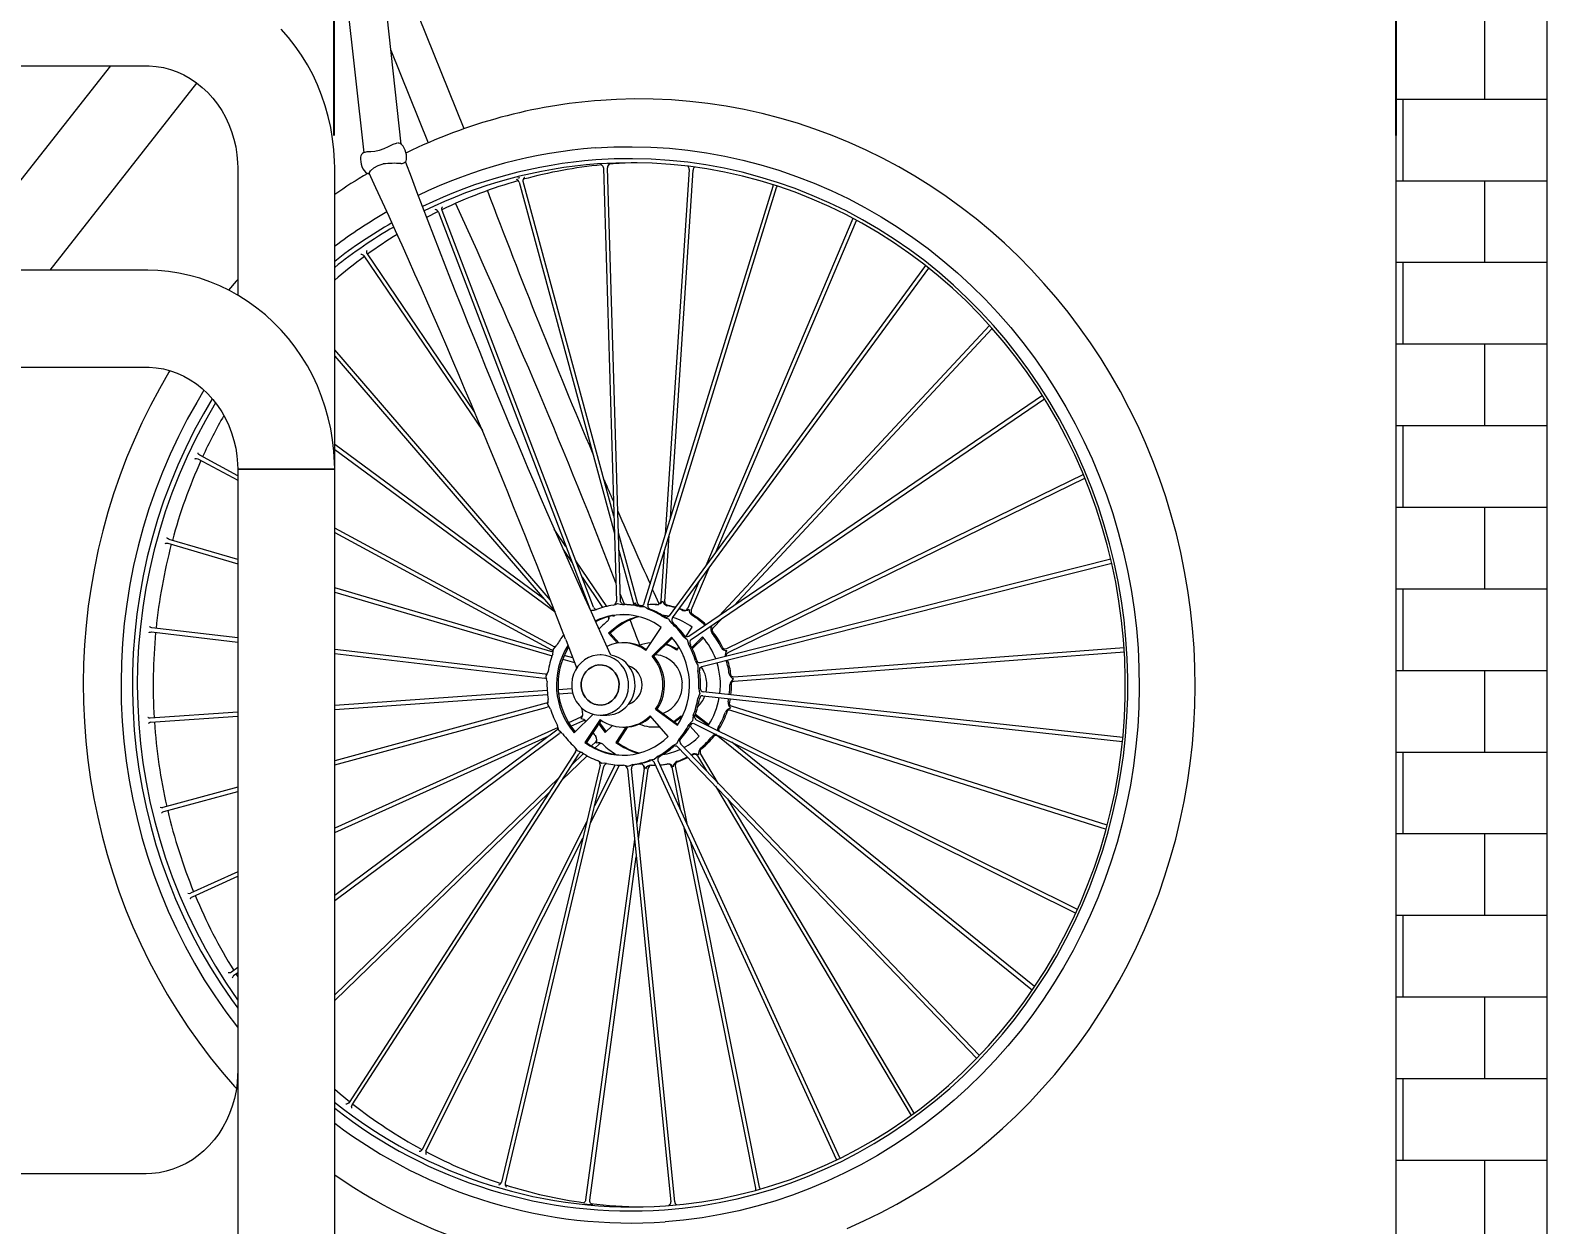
# Model space of a CAD drawing. Header units: millimetres. Extents: x -312 to 6814, y -241 to 4404.
# Drawn here: x 5787 to 6542, y 3404 to 3999 of the extents above; entities that cross this region are included whole.
import ezdxf

# ---------------------------------------------------------------- set-up
doc = ezdxf.new("R2010")
doc.units = ezdxf.units.MM
doc.layers.add('ZANO_R', color=7, linetype='Continuous', lineweight=0)
doc.layers.add('ZANO_W', color=1, linetype='Continuous', lineweight=0)
doc.styles.add('Arial', font='arial.ttf')
doc.styles.get("Standard").update_dxf_attribs({"font": 'ARIALUNI.TTF'})
doc.dimstyles.new('pl i ang', dxfattribs={"dimtxt": 50, "dimasz": 50, "dimexe": 1.25, "dimexo": 0.625, "dimgap": 10, "dimtad": 1, "dimtoh": 1, "dimtxsty": 'Standard', "dimcen": 2.5, "dimclrd": 1, "dimclre": 1, "dimclrt": 1, "dimadec": 0, "dimazin": 0, "dimtfac": 1, "dimtmove": 0, "dimatfit": 3, "dimfxl": 1, "dimarcsym": 1})

# ---------------------------------------------------------------- blocks, each defined once
blk = doc.blocks.new('*D478')
at = {"layer": 'ZANO_W', "color": 1, "lineweight": -2}
for p, q in [((5938.58, 3946.82), (5938.58, 4125.7)), ((6467.27, 3946.82), (6467.27, 4125.7)), ((5978.58, 4115.7), (6427.27, 4115.7))]:
    blk.add_line(p, q, dxfattribs=at)
at = {"layer": 'ZANO_W', "color": 1}
for points in [[(5978.58, 4122.37), (5978.58, 4109.04), (5938.58, 4115.7)], [(6427.27, 4109.04), (6427.27, 4122.37), (6467.27, 4115.7)]]:
    blk.add_solid(points, dxfattribs=at)
at = {"layer": 'ZANO_W', "color": 1, "insert": (6202.93, 4214.28), "char_height": 60, "attachment_point": 5, "style": 'Arial'}
blk.add_mtext('min. 530\\Popt. 650', dxfattribs=at)

msp = doc.modelspace()

# ---------------------------------------------------------------- hatches: boundary and pattern name
at = {"layer": 'ZANO_R', "ltscale": 10, "transparency": 33554559}
h = msp.add_hatch(dxfattribs=at)
h.set_pattern_fill('AR-B816', scale=0.2)
h.set_pattern_definition([(0, (-4827.125, 4005.57), (0, 40.64), []), (90, (-4827.125, 4005.57), (-40.64, 40.64), [40.64, -40.64])])
h.paths.add_polyline_path([(6467.27, 4381.53), (6467.27, 3381.53), (6542.27, 3381.53), (6542.27, 4381.53)])

# ---------------------------------------------------------------- linework, layer by layer
at = {"layer": 'ZANO_R'}
for p, q in [((6467.27, 3381.53), (6467.27, 4381.53)), ((6542.27, 4381.53), (6542.27, 3381.53)), ((6467.27, 3381.53), (6467.27, 4305.09)), ((5943, 4031.52), (5953.26, 3938.23)), ((5971.95, 3942.5), (5962.17, 4031.48)), ((6003.28, 3950.21), (5974.24, 4022.12)), ((5966.8, 3989.35), (5985.42, 3943.23)), ((5472.68, 3981.53), (5844.86, 3981.53)), ((5827.14, 3981.53), (5747.19, 3879.83)), ((5797.06, 3879.83), (5870.23, 3972.91)), ((5969.72, 3943), (5969.37, 3942.9)), ((5969.81, 3943.02), (5969.72, 3943)), ((5970.01, 3943.05), (5969.81, 3943.02)), ((5953.92, 3938.47), (5953.57, 3938.37)), ((5890.5, 3930.68), (5890.5, 3867.33)), ((5938.8, 3780.68), (5938.8, 3930.68)), ((5955.73, 3927.81), (5956.11, 3927.84)), ((6072.61, 3930.52), (6079.11, 3714.86)), ((6081.1, 3715.19), (6074.6, 3930.79)), ((6077.44, 3932.68), (6075.4, 3932.53)), ((6115.28, 3929.98), (6103.41, 3748.06)), ((6105.95, 3756.29), (6117.26, 3929.64)), ((6030.32, 3925.64), (6030, 3925.56)), ((6030.93, 3925.8), (6030.29, 3925.64)), ((6030.73, 3923.52), (6078.09, 3748.66)), ((6077.83, 3757.27), (6032.72, 3923.85)), ((6156.89, 3921.36), (6092.81, 3713.71)), ((6094.78, 3713.31), (6158.86, 3920.96)), ((5990.45, 3908.66), (6065.84, 3711.1)), ((6067.64, 3712), (5992.25, 3909.55)), ((6196.83, 3905.46), (6123.56, 3732.57)), ((6128.72, 3739.62), (6198.6, 3904.51)), ((5953.39, 3886.87), (6012.41, 3799.91)), ((6008.5, 3809.23), (5955.14, 3887.85)), ((6233, 3882.07), (6105.3, 3707.63)), ((6107.01, 3706.58), (6234.57, 3880.83)), ((5844.86, 3879.83), (5472.68, 3879.83)), ((6264.87, 3852.23), (6130.22, 3707.71)), ((6137.7, 3712.81), (6266.21, 3850.73)), ((6046.3, 3715.42), (5938.8, 3840.06)), ((5938.8, 3837), (6048.45, 3709.86)), ((5472.68, 3831.53), (5844.86, 3831.53)), ((6291.21, 3817.34), (6115.1, 3697.42)), ((6116.32, 3695.83), (6292.27, 3815.64)), ((6043, 3716.18), (5938.8, 3792.92)), ((5938.8, 3790.43), (6048.55, 3709.61)), ((5870.73, 3785.8), (5890.5, 3775.13)), ((5890.5, 3777.4), (5871.6, 3787.61)), ((5890.5, 3780.68), (5890.5, 3385.53)), ((5890.5, 3780.68), (5937.12, 3780.68)), ((5938.8, 3780.68), (5890.5, 3780.68)), ((5937.12, 3780.68), (5938.8, 3780.68)), ((5938.8, 3385.53), (5938.8, 3780.68)), ((6311.6, 3778.02), (6133.88, 3691.21)), ((6134.69, 3689.38), (6312.36, 3776.17)), ((5890.5, 3735.67), (5856.33, 3745.7)), ((6047.66, 3692.57), (5938.8, 3751.33)), ((5938.8, 3749.06), (6046.79, 3690.76)), ((6053.96, 3742.25), (6048.13, 3750.84)), ((6089.51, 3714.15), (6080.08, 3748.96)), ((6103.24, 3714.81), (6105.39, 3747.69)), ((5855.71, 3743.8), (5890.5, 3733.59)), ((6052.61, 3740.67), (6057.06, 3734.11)), ((6080.34, 3740.35), (6087.52, 3713.82)), ((6102.84, 3739.45), (6101.26, 3715.14)), ((6074.26, 3712.32), (6058.85, 3735.04)), ((6116.36, 3710.47), (6125.31, 3731.58)), ((6325.23, 3735.85), (6121.02, 3684.28)), ((6121.56, 3682.36), (6325.68, 3733.9)), ((6061.95, 3726.9), (6072.21, 3711.79)), ((6120.15, 3724.53), (6114.59, 3711.42)), ((6047.57, 3689.6), (5938.8, 3721.51)), ((5938.8, 3719.42), (6047.04, 3687.67)), ((6065.84, 3711.1), (6065.87, 3710.95)), ((6066.3, 3710.02), (6066.72, 3710.43)), ((6088.18, 3714.07), (6087.61, 3712.8)), ((6091.71, 3712.32), (6091.14, 3712.34)), ((6098.4, 3713.31), (6097.59, 3713.3)), ((6103.37, 3706.93), (6103.01, 3707.72)), ((6104.86, 3712.75), (6103.94, 3713.12)), ((6117.24, 3708.09), (6116.41, 3708.85)), ((5847.62, 3699.62), (5890.5, 3694.6)), ((5890.5, 3696.61), (5847.83, 3701.61)), ((6069.66, 3702.6), (6069.95, 3701.96)), ((6076.08, 3688.43), (6069.95, 3701.96)), ((6093.74, 3690.43), (6101.34, 3701.9)), ((6103.88, 3706.84), (6103.31, 3707.09)), ((6113.62, 3697.23), (6116.75, 3701.96)), ((6126.36, 3702.44), (6125.97, 3702.41)), ((6127.37, 3699.23), (6126.79, 3700.32)), ((6127.28, 3701.63), (6131.53, 3706.19)), ((6053.76, 3696.05), (6054.01, 3695.4)), ((6054.01, 3695.4), (6059.34, 3681.47)), ((6076.03, 3698.96), (6075.22, 3698.95)), ((6075.22, 3698.95), (6079.54, 3694.03)), ((6076.03, 3698.96), (6080.27, 3694.13)), ((6083.06, 3694.24), (6082.25, 3694.24)), ((6106.59, 3697.06), (6096.89, 3687.53)), ((6106.96, 3696.63), (6097.7, 3687.53)), ((6109.15, 3690.5), (6110.22, 3692.11)), ((6110.17, 3692.03), (6109.99, 3692.43)), ((6122, 3697.12), (6116.64, 3691.85)), ((6122.37, 3696.69), (6116.9, 3691.31)), ((6043.53, 3678.68), (5938.8, 3690.95)), ((5938.8, 3688.94), (6043.31, 3676.69)), ((6052.36, 3686.11), (6058.23, 3684.39)), ((6057.33, 3686.73), (6053.11, 3687.97)), ((6071.29, 3688.2), (6070.92, 3688.19)), ((6097.7, 3687.53), (6096.89, 3687.53)), ((6112.46, 3687.75), (6112.3, 3687.59)), ((6112.53, 3687.6), (6112.3, 3687.59)), ((6112.74, 3687.08), (6112.3, 3687.59)), ((6132.52, 3691.18), (6132.14, 3691.74)), ((6331.86, 3691.74), (6137.53, 3677.17)), ((6137.57, 3675.16), (6331.99, 3689.74)), ((6044.6, 3670.47), (5938.8, 3663.07)), ((6056.9, 3671.33), (6050.12, 3670.86)), ((6050.31, 3668.87), (6057.27, 3669.35)), ((6331.26, 3647.13), (6122.35, 3669.8)), ((6136.4, 3673.58), (6136.62, 3674.81)), ((5938.8, 3661.07), (6044.78, 3668.48)), ((6044.12, 3664.14), (5938.8, 3635.47)), ((5938.8, 3633.4), (6044.6, 3662.2)), ((6122.11, 3667.81), (6331.06, 3645.14)), ((6323.46, 3603.35), (6136.43, 3662.66)), ((5890.5, 3659.69), (5847, 3656.65)), ((5847.15, 3654.66), (5890.5, 3657.69)), ((6061.4, 3657.22), (6055.24, 3654.44)), ((6056.33, 3652.74), (6062.29, 3655.43)), ((6058.09, 3649.43), (6067.49, 3658.66)), ((6070.94, 3656.05), (6063.34, 3644.59)), ((6071.49, 3655.66), (6064.15, 3644.59)), ((6071.04, 3658.19), (6074.29, 3658.21)), ((6104.88, 3647.59), (6095.86, 3657.85)), ((6099.42, 3661.19), (6098.61, 3661.18)), ((6098.61, 3661.18), (6109.45, 3653.14)), ((6099.42, 3661.19), (6109.72, 3653.55)), ((6111.82, 3657.3), (6111.28, 3657.92)), ((6118.21, 3658.14), (6124.87, 3653.21)), ((6118.38, 3658.62), (6125.13, 3653.61)), ((6308.63, 3561.44), (6118.91, 3655.7)), ((6134.21, 3659.89), (6134.61, 3660.6)), ((6135.87, 3660.74), (6322.95, 3601.41)), ((6050, 3652.08), (5938.8, 3601.94)), ((6049.4, 3650.7), (5938.8, 3568.41)), ((5938.8, 3565.92), (6050.5, 3649.03)), ((5938.8, 3599.74), (6045.68, 3647.93)), ((6073.5, 3649.49), (6077.07, 3653)), ((6083.8, 3652.26), (6078.76, 3644.65)), ((6084.64, 3652.3), (6079.57, 3644.65)), ((6082.43, 3652.24), (6083.24, 3652.24)), ((6097.84, 3652.31), (6098.65, 3652.31)), ((6120.29, 3647.66), (6115.72, 3652.86)), ((6117.94, 3653.95), (6307.8, 3559.62)), ((6127.73, 3647.81), (6128.06, 3648.1)), ((6129.53, 3647.81), (6286.2, 3521.33)), ((6058.7, 3639.99), (5945.96, 3465.39)), ((6064.15, 3644.59), (6063.34, 3644.59)), ((6068.78, 3644.91), (6066.69, 3642.89)), ((6068.51, 3641.86), (6070.28, 3643.57)), ((6079.57, 3644.65), (6078.76, 3644.65)), ((6109.56, 3642.42), (6258.49, 3487.27)), ((6259.88, 3488.71), (6111.1, 3643.7)), ((6287.33, 3523), (6136.58, 3644.69)), ((5947.55, 3464.17), (6060.29, 3638.77)), ((6070.91, 3633.31), (6021.94, 3425.71)), ((6023.84, 3425.06), (6072.81, 3632.65)), ((6051.9, 3625.77), (6064.5, 3637.98)), ((6062.73, 3639.05), (6056.7, 3633.21)), ((6066.19, 3604.6), (6080.58, 3633.29)), ((6078.43, 3633.46), (6068.18, 3613.03)), ((6082.49, 3633.24), (6082.58, 3633.24)), ((6082.56, 3633.24), (6082.65, 3633.24)), ((6082.6, 3633.24), (6082.58, 3633.24)), ((6092.88, 3631.67), (6089.23, 3604.75)), ((6090.09, 3596.19), (6094.89, 3631.61)), ((6090.61, 3634.03), (6091.22, 3633.91)), ((6096.66, 3635.76), (6096.14, 3635.67)), ((6097.92, 3633.31), (6098.56, 3633.31)), ((6097.96, 3634.61), (6188.46, 3437.11)), ((6190.36, 3437.77), (6099.81, 3635.39)), ((6106.66, 3632.34), (6110.83, 3611.32)), ((6114.44, 3603.46), (6108.58, 3632.93)), ((6116.21, 3638.38), (6116.71, 3638.68)), ((6119.38, 3637.95), (6123.86, 3630.4)), ((6129.97, 3624.04), (6121.01, 3639.12)), ((6050.34, 3627.04), (5938.8, 3518.96)), ((6084.55, 3631.44), (6106.16, 3415.9)), ((6108.17, 3415.89), (6086.56, 3631.43)), ((5890.5, 3622.32), (5853.31, 3612.2)), ((5853.79, 3610.26), (5890.5, 3620.25)), ((5938.8, 3516.18), (6045.54, 3619.6)), ((6128.37, 3622.82), (6225.8, 3458.88)), ((6227.42, 3460.06), (6134.48, 3616.46)), ((6064.3, 3605.29), (5982.39, 3441.93)), ((6112.52, 3602.84), (6148.36, 3422.57)), ((5984.27, 3441.2), (6062.31, 3596.86)), ((6088.08, 3596.22), (6063.77, 3416.77)), ((6150.28, 3423.16), (6116.12, 3594.98)), ((6065.78, 3416.71), (6088.94, 3587.66)), ((5890.5, 3580.16), (5867.05, 3569.58)), ((5867.95, 3567.79), (5890.5, 3577.96)), ((5890.5, 3532.47), (5887.39, 3530.16)), ((5888.49, 3528.49), (5890.5, 3529.98)), ((5889.62, 3529.33), (5890.5, 3527.94)), ((6188.46, 3437.11), (6188.57, 3436.71)), ((6190.49, 3437.57), (6190.36, 3437.77)), ((5844.86, 3429.83), (5472.68, 3429.83)), ((6063.09, 3414.8), (6063.59, 3414.73))]:
    msp.add_line(p, q, dxfattribs=at)
at = {"layer": 'ZANO_R', "flags": 128}
for points in [[(5938.8, 3930.68), (5938.75, 3934.01), (5938.42, 3939.62), (5937.79, 3945.21), (5936.86, 3950.76), (5935.63, 3956.24), (5934.11, 3961.63), (5932.3, 3966.93), (5930.21, 3972.11), (5927.85, 3977.16), (5925.21, 3982.06), (5922.32, 3986.79), (5919.18, 3991.35), (5915.8, 3995.7), (5912.19, 3999.84)], [(5844.86, 3981.53), (5846.36, 3981.5), (5849.94, 3981.21), (5853.49, 3980.61), (5856.99, 3979.69), (5860.41, 3978.48), (5863.73, 3976.96), (5866.93, 3975.17), (5869.99, 3973.1), (5872.89, 3970.78), (5875.62, 3968.22), (5878.15, 3965.43), (5880.48, 3962.43), (5882.6, 3959.24), (5884.48, 3955.89), (5886.12, 3952.38), (5887.51, 3948.75), (5888.65, 3945), (5889.51, 3941.17), (5890.11, 3937.28), (5890.44, 3933.35), (5890.5, 3930.68)], [(6193.92, 3402.62), (6202.31, 3406.35), (6210.58, 3410.37), (6218.72, 3414.68), (6226.73, 3419.26), (6234.58, 3424.12), (6242.28, 3429.25), (6249.82, 3434.64), (6257.18, 3440.3), (6264.37, 3446.2), (6271.36, 3452.36), (6278.16, 3458.75), (6284.76, 3465.37), (6291.14, 3472.22), (6297.31, 3479.29), (6303.25, 3486.57), (6308.97, 3494.05), (6314.44, 3501.73), (6319.68, 3509.59), (6324.66, 3517.63), (6329.4, 3525.84), (6333.87, 3534.21), (6338.08, 3542.73), (6342.02, 3551.4), (6345.69, 3560.19), (6349.08, 3569.11), (6352.19, 3578.14), (6355.01, 3587.28), (6357.55, 3596.5), (6359.8, 3605.82), (6361.76, 3615.2), (6363.43, 3624.65), (6364.79, 3634.15), (6365.86, 3643.69), (6366.63, 3653.27), (6367.11, 3662.87), (6367.28, 3672.48), (6367.15, 3682.09), (6366.72, 3691.69), (6365.99, 3701.27), (6364.96, 3710.82), (6363.63, 3720.33), (6362.01, 3729.79), (6360.09, 3739.19), (6357.88, 3748.51), (6355.38, 3757.76), (6352.6, 3766.91), (6349.52, 3775.96), (6346.17, 3784.9), (6342.54, 3793.72), (6338.63, 3802.41), (6334.46, 3810.96), (6330.02, 3819.35), (6325.32, 3827.59), (6320.37, 3835.67), (6315.17, 3843.56), (6309.72, 3851.27), (6304.04, 3858.79), (6298.12, 3866.1), (6291.98, 3873.21), (6285.62, 3880.1), (6279.05, 3886.76), (6272.27, 3893.2), (6265.3, 3899.39), (6258.13, 3905.34), (6250.79, 3911.04), (6243.27, 3916.47), (6235.59, 3921.65), (6227.75, 3926.55), (6219.76, 3931.18), (6211.63, 3935.53), (6203.37, 3939.6), (6194.99, 3943.37), (6186.5, 3946.86), (6177.9, 3950.05), (6169.21, 3952.93), (6160.43, 3955.52), (6151.58, 3957.79), (6142.66, 3959.76), (6133.68, 3961.42), (6124.66, 3962.77), (6115.61, 3963.8), (6106.52, 3964.52), (6097.42, 3964.93), (6088.31, 3965.01), (6079.2, 3964.79), (6071.36, 3964.34)], [(5969.37, 3942.87), (5967.79, 3942.33), (5965.42, 3941.23), (5963.2, 3940.15), (5960.95, 3939.29)], [(5974.01, 3933.46), (5974.08, 3933.53), (5974.38, 3934.15), (5974.57, 3934.89), (5974.62, 3935.89), (5974.51, 3937.12), (5974.26, 3938.33), (5973.89, 3939.5), (5973.42, 3940.59), (5972.85, 3941.57), (5972.15, 3942.36), (5971.46, 3942.83), (5970.71, 3943.06), (5970.35, 3943.09)], [(6068.48, 3940.63), (6077.73, 3941.12), (6086.99, 3941.25), (6096.24, 3941.03), (6105.49, 3940.45), (6114.7, 3939.51), (6123.88, 3938.21), (6133.01, 3936.57), (6142.08, 3934.57), (6151.07, 3932.22), (6159.97, 3929.53), (6168.78, 3926.49), (6177.47, 3923.12), (6186.04, 3919.41), (6194.48, 3915.38), (6202.78, 3911.02), (6210.91, 3906.35), (6218.88, 3901.36), (6226.68, 3896.07), (6234.28, 3890.48), (6241.69, 3884.6), (6248.89, 3878.45), (6255.87, 3872.01), (6262.63, 3865.31), (6269.15, 3858.36), (6275.42, 3851.16), (6281.45, 3843.72), (6287.21, 3836.05), (6292.7, 3828.17), (6297.92, 3820.08), (6302.85, 3811.79), (6307.5, 3803.32), (6311.85, 3794.67), (6315.89, 3785.87), (6319.63, 3776.91), (6323.06, 3767.82), (6326.18, 3758.59), (6328.97, 3749.26), (6331.43, 3739.82), (6333.57, 3730.3), (6335.38, 3720.69), (6336.86, 3711.03), (6338, 3701.31), (6338.81, 3691.56), (6339.28, 3681.78), (6339.41, 3671.99), (6339.2, 3662.21), (6338.65, 3652.44), (6337.77, 3642.69), (6336.55, 3632.99), (6334.99, 3623.34), (6333.11, 3613.75), (6330.89, 3604.25), (6328.35, 3594.84), (6325.48, 3585.53), (6322.29, 3576.34), (6318.79, 3567.28), (6314.98, 3558.36), (6310.86, 3549.59), (6306.44, 3540.99), (6301.73, 3532.57), (6296.73, 3524.33), (6291.45, 3516.29), (6285.89, 3508.46), (6280.07, 3500.86), (6273.99, 3493.48), (6267.66, 3486.34), (6261.08, 3479.45), (6254.27, 3472.82), (6247.24, 3466.45), (6239.99, 3460.37), (6232.53, 3454.56), (6224.88, 3449.05), (6217.05, 3443.84), (6209.04, 3438.93), (6200.86, 3434.34), (6192.53, 3430.06), (6184.06, 3426.11), (6175.46, 3422.49), (6166.74, 3419.21), (6157.91, 3416.26), (6148.99, 3413.65), (6139.98, 3411.4), (6130.9, 3409.49), (6121.75, 3407.93), (6112.56, 3406.73), (6103.34, 3405.88)], [(5953.58, 3938.35), (5953.4, 3938.32), (5952.69, 3937.9), (5952.21, 3937.36), (5951.9, 3936.73), (5951.72, 3935.99), (5951.66, 3935), (5951.78, 3933.77), (5952.03, 3932.56), (5952.4, 3931.39), (5952.86, 3930.3), (5953.44, 3929.32), (5954.13, 3928.53), (5954.75, 3928.1), (5955.46, 3927.85), (5956.07, 3927.81)], [(5960.95, 3939.29), (5958.75, 3938.87), (5956.75, 3938.74), (5954.89, 3938.63), (5953.93, 3938.44)], [(5973.75, 3933.5), (5973.91, 3933.59), (5974.01, 3933.61), (5974.02, 3933.55)], [(6102.95, 3411.87), (6112.07, 3412.71), (6121.16, 3413.9), (6130.2, 3415.45), (6139.18, 3417.35), (6148.09, 3419.61), (6156.91, 3422.2), (6165.64, 3425.15), (6174.25, 3428.42), (6182.75, 3432.04), (6191.11, 3435.98), (6199.33, 3440.25), (6207.4, 3444.84), (6215.29, 3449.73), (6223.02, 3454.94), (6230.55, 3460.44), (6237.89, 3466.23), (6245.02, 3472.31), (6251.93, 3478.66), (6258.61, 3485.27), (6265.06, 3492.14), (6271.27, 3499.26), (6277.22, 3506.62), (6282.91, 3514.2), (6288.33, 3522.01), (6293.48, 3530.01), (6298.34, 3538.22), (6302.91, 3546.61), (6307.18, 3555.17), (6311.16, 3563.89), (6314.82, 3572.76), (6318.17, 3581.77), (6321.21, 3590.91), (6323.92, 3600.15), (6326.31, 3609.5), (6328.37, 3618.94), (6330.1, 3628.44), (6331.5, 3638.01), (6332.56, 3647.63), (6333.28, 3657.28), (6333.66, 3666.96), (6333.71, 3676.64), (6333.42, 3686.32), (6332.79, 3695.98), (6331.82, 3705.61), (6330.52, 3715.19), (6328.88, 3724.72), (6326.91, 3734.18), (6324.62, 3743.55), (6321.99, 3752.83), (6319.04, 3762), (6315.78, 3771.05), (6312.2, 3779.96), (6308.31, 3788.73), (6304.12, 3797.34), (6299.63, 3805.79), (6294.85, 3814.05), (6289.78, 3822.12), (6284.44, 3829.98), (6278.82, 3837.63), (6272.94, 3845.06), (6266.8, 3852.25), (6260.42, 3859.2), (6253.8, 3865.89), (6246.95, 3872.32), (6239.88, 3878.48), (6232.6, 3884.36), (6225.12, 3889.95), (6217.45, 3895.24), (6209.59, 3900.23), (6201.57, 3904.91), (6193.4, 3909.28), (6185.07, 3913.32), (6176.61, 3917.03), (6168.03, 3920.41), (6159.33, 3923.46), (6150.54, 3926.16), (6141.65, 3928.52), (6132.69, 3930.52), (6123.67, 3932.18), (6114.59, 3933.48), (6105.47, 3934.43), (6096.33, 3935.02), (6087.17, 3935.25), (6078.02, 3935.13), (6068.87, 3934.64)], [(5956.06, 3927.96), (5956.04, 3928.17), (5956.15, 3928.48), (5956.67, 3929.19), (5958.33, 3930.69), (5960.49, 3931.94), (5963.02, 3932.69)], [(6103.47, 3413.87), (6112.52, 3414.7), (6121.54, 3415.89), (6130.51, 3417.42), (6139.42, 3419.31), (6148.26, 3421.55), (6157.02, 3424.12), (6165.68, 3427.04), (6174.23, 3430.3), (6182.66, 3433.88), (6190.96, 3437.8), (6199.11, 3442.03), (6207.12, 3446.58), (6214.96, 3451.44), (6222.62, 3456.61), (6230.1, 3462.07), (6237.38, 3467.81), (6244.45, 3473.84), (6251.31, 3480.14), (6257.95, 3486.71), (6264.35, 3493.53), (6270.5, 3500.59), (6276.41, 3507.89), (6282.06, 3515.42), (6287.44, 3523.16), (6292.54, 3531.11), (6297.37, 3539.25), (6301.9, 3547.58), (6306.14, 3556.07), (6310.09, 3564.73), (6313.72, 3573.53), (6317.05, 3582.47), (6320.06, 3591.54), (6322.75, 3600.72), (6325.12, 3609.99), (6327.17, 3619.35), (6328.88, 3628.79), (6330.27, 3638.28), (6331.32, 3647.83), (6332.04, 3657.41), (6332.42, 3667.01), (6332.47, 3676.62), (6332.18, 3686.22), (6331.55, 3695.81), (6330.59, 3705.36), (6329.3, 3714.88), (6327.68, 3724.33), (6325.72, 3733.72), (6323.44, 3743.02), (6320.84, 3752.23), (6317.91, 3761.33), (6314.67, 3770.31), (6311.12, 3779.15), (6307.26, 3787.85), (6303.1, 3796.4), (6298.65, 3804.78), (6293.9, 3812.97), (6288.87, 3820.98), (6283.57, 3828.79), (6278, 3836.38), (6272.16, 3843.75), (6266.07, 3850.89), (6259.74, 3857.78), (6253.17, 3864.42), (6246.37, 3870.81), (6239.35, 3876.92), (6232.13, 3882.75), (6224.7, 3888.3), (6217.09, 3893.55), (6209.3, 3898.5), (6201.34, 3903.15), (6193.23, 3907.48), (6184.96, 3911.49), (6176.57, 3915.18), (6168.05, 3918.53), (6159.42, 3921.55), (6150.69, 3924.23), (6141.87, 3926.57), (6132.98, 3928.56), (6124.03, 3930.21), (6115.02, 3931.5), (6105.97, 3932.44), (6096.9, 3933.02), (6087.81, 3933.26), (6078.73, 3933.13), (6069.65, 3932.65)], [(6071.1, 3932.42), (6071.09, 3932.42), (6071.15, 3932.39), (6071.29, 3932.34), (6071.5, 3932.25), (6071.74, 3932.11), (6072.02, 3931.88), (6072.29, 3931.54), (6072.51, 3931.09), (6072.61, 3930.52)], [(6076.35, 3932.84), (6076.09, 3932.83), (6075.52, 3932.7)], [(6089.38, 3933.24), (6086.51, 3933.16), (6077.44, 3932.68)], [(6032.72, 3923.85), (6032.65, 3924.52), (6032.77, 3925.05), (6032.96, 3925.44), (6033.06, 3925.58), (6033.15, 3925.69), (6033.22, 3925.77), (6033.27, 3925.83), (6033.27, 3925.86), (6033.21, 3925.86), (6033.18, 3925.85)], [(6156.93, 3922.3), (6156.98, 3922.02), (6156.89, 3921.36)], [(6158.86, 3920.96), (6159.06, 3921.4), (6159.15, 3921.52)], [(5992.25, 3909.55), (5992.12, 3910.16), (5992.16, 3910.65), (5992.27, 3910.98), (5992.37, 3911.19), (5992.41, 3911.26), (5992.45, 3911.33), (5992.47, 3911.37), (5992.46, 3911.38)], [(5990.31, 3908.93), (5989.95, 3908.75), (5984.56, 3906)], [(5955.15, 3887.85), (5954.88, 3888.42), (5954.82, 3888.9), (5954.85, 3889.24), (5954.87, 3889.35), (5954.89, 3889.44), (5954.92, 3889.51), (5954.93, 3889.56), (5954.91, 3889.56)], [(5951.87, 3887.71), (5951.86, 3887.71), (5951.91, 3887.7), (5952.03, 3887.7), (5952.22, 3887.67), (5952.77, 3887.46), (5953.09, 3887.23), (5953.39, 3886.88)], [(5938.8, 3780.68), (5938.75, 3784.01), (5938.42, 3789.62), (5937.79, 3795.21), (5936.86, 3800.76), (5935.63, 3806.24), (5934.11, 3811.63), (5932.3, 3816.93), (5930.21, 3822.11), (5927.85, 3827.16), (5925.21, 3832.06), (5922.32, 3836.79), (5919.18, 3841.35), (5915.8, 3845.7), (5912.19, 3849.84), (5908.36, 3853.76), (5904.33, 3857.45), (5900.11, 3860.88), (5895.71, 3864.06), (5891.15, 3866.97), (5886.45, 3869.59), (5881.61, 3871.94), (5876.66, 3873.98), (5871.6, 3875.73), (5866.47, 3877.17), (5861.27, 3878.31), (5856.01, 3879.13), (5850.73, 3879.64), (5845.7, 3879.83), (5844.86, 3879.83)], [(5890.5, 3875.12), (5889.76, 3874.33), (5885.88, 3869.87)], [(5856.76, 3829.75), (5856.24, 3828.92), (5851.51, 3820.71), (5847.04, 3812.34), (5842.83, 3803.82), (5838.89, 3795.15), (5835.22, 3786.36), (5831.83, 3777.44), (5828.72, 3768.41), (5825.89, 3759.27), (5823.35, 3750.05), (5821.1, 3740.73), (5819.14, 3731.35), (5817.48, 3721.9), (5816.11, 3712.4), (5815.04, 3702.86), (5814.27, 3693.28), (5813.8, 3683.68), (5813.63, 3674.07), (5813.76, 3664.46), (5814.19, 3654.86), (5814.92, 3645.28), (5815.94, 3635.73), (5817.27, 3626.22), (5818.89, 3616.76), (5820.81, 3607.36), (5823.02, 3598.04), (5825.52, 3588.79), (5828.31, 3579.64), (5831.38, 3570.59), (5834.73, 3561.65), (5838.37, 3552.83), (5842.27, 3544.14), (5846.44, 3535.59), (5850.88, 3527.2), (5855.58, 3518.96), (5860.54, 3510.88), (5865.74, 3502.99), (5871.19, 3495.28), (5876.87, 3487.76), (5882.79, 3480.45), (5888.93, 3473.34), (5889.85, 3472.34)], [(5844.86, 3831.53), (5846.36, 3831.5), (5849.94, 3831.21), (5853.49, 3830.61), (5856.99, 3829.69), (5860.41, 3828.48), (5863.73, 3826.96), (5866.93, 3825.17), (5869.99, 3823.1), (5872.89, 3820.78), (5875.62, 3818.21), (5878.15, 3815.43), (5880.48, 3812.43), (5882.6, 3809.24), (5884.48, 3805.89), (5886.12, 3802.38), (5887.51, 3798.74), (5888.65, 3795), (5889.51, 3791.17), (5890.11, 3787.28), (5890.44, 3783.35), (5890.5, 3780.68)], [(5873.71, 3819.98), (5870.09, 3813.94), (5865.38, 3805.52), (5860.96, 3796.92), (5856.84, 3788.15), (5853.03, 3779.23), (5849.52, 3770.17), (5846.34, 3760.98), (5843.47, 3751.67), (5840.93, 3742.26), (5838.71, 3732.76), (5836.83, 3723.17), (5835.27, 3713.52), (5834.05, 3703.82), (5833.17, 3694.08), (5832.62, 3684.3), (5832.41, 3674.52), (5832.54, 3664.73), (5833.01, 3654.95), (5833.82, 3645.2), (5834.96, 3635.48), (5836.43, 3625.82), (5838.24, 3616.22), (5840.38, 3606.69), (5842.85, 3597.25), (5845.64, 3587.92), (5848.76, 3578.7), (5852.18, 3569.6), (5855.93, 3560.64), (5859.97, 3551.84), (5864.32, 3543.19), (5868.97, 3534.72), (5873.9, 3526.44), (5879.12, 3518.35), (5884.61, 3510.46), (5890.37, 3502.79), (5890.5, 3502.63)], [(5877.86, 3815.71), (5873.48, 3808.29), (5868.91, 3799.9), (5864.63, 3791.34), (5860.66, 3782.62), (5857, 3773.75), (5853.64, 3764.74), (5850.61, 3755.6), (5847.9, 3746.36), (5845.51, 3737.01), (5843.45, 3727.58), (5841.72, 3718.07), (5840.32, 3708.5), (5839.26, 3698.88), (5838.54, 3689.23), (5838.16, 3679.56), (5838.11, 3669.87), (5838.4, 3660.19), (5839.03, 3650.53), (5840, 3640.9), (5841.3, 3631.32), (5842.94, 3621.79), (5844.91, 3612.33), (5847.2, 3602.96), (5849.83, 3593.68), (5852.77, 3584.51), (5856.04, 3575.46), (5859.62, 3566.55), (5863.51, 3557.78), (5867.7, 3549.17), (5872.19, 3540.73), (5876.97, 3532.47), (5882.04, 3524.4), (5887.38, 3516.53), (5890.5, 3512.21)], [(5869.25, 3785.87), (5869.25, 3785.86), (5869.28, 3785.88), (5869.34, 3785.91), (5869.61, 3785.98), (5870.08, 3786), (5870.73, 3785.8)], [(5871.6, 3787.61), (5871.14, 3787.96), (5870.89, 3788.32), (5870.78, 3788.58), (5870.75, 3788.7), (5870.74, 3788.71)], [(5856.33, 3745.7), (5855.86, 3745.92), (5855.56, 3746.18), (5855.4, 3746.39), (5855.32, 3746.53), (5855.31, 3746.56), (5855.3, 3746.56)], [(5854.36, 3743.61), (5854.36, 3743.6), (5854.39, 3743.62), (5854.45, 3743.66), (5854.69, 3743.77), (5855.11, 3743.86), (5855.71, 3743.8)], [(6081, 3718.51), (6082.41, 3714.84), (6083.04, 3713.21)], [(6082.56, 3713.28), (6082.56, 3713.28), (6082.51, 3713.31), (6082.38, 3713.37), (6082.17, 3713.47), (6081.91, 3713.63), (6081.64, 3713.88), (6081.38, 3714.22), (6081.19, 3714.65), (6081.1, 3715.18)], [(6100.35, 3713.6), (6097.82, 3719.18), (6097.09, 3720.8)], [(6101.26, 3715.14), (6101.15, 3714.62), (6100.95, 3714.19), (6100.43, 3713.65), (6100.18, 3713.5), (6099.98, 3713.4), (6099.85, 3713.35), (6099.79, 3713.32), (6099.8, 3713.32)], [(6103.93, 3713.09), (6103.94, 3713.1), (6103.92, 3713.15), (6103.87, 3713.21), (6103.81, 3713.28), (6103.74, 3713.36), (6103.6, 3713.53), (6103.43, 3713.82), (6103.28, 3714.24), (6103.24, 3714.81)], [(6066.72, 3710.43), (6067.94, 3710.55), (6069.16, 3710.74)], [(6077.33, 3707.66), (6077.97, 3707.64), (6078.07, 3707.67)], [(6077.4, 3712.9), (6078.56, 3713.33), (6079.69, 3713.83)], [(6078.23, 3707.72), (6078.23, 3707.72), (6078.19, 3707.73), (6078.13, 3707.74)], [(6079.69, 3713.83), (6080.88, 3713.5), (6082.08, 3713.24)], [(6087.52, 3713.82), (6087.59, 3713.22), (6087.51, 3712.81)], [(6090.87, 3712.7), (6090.88, 3712.71), (6090.81, 3712.75), (6090.74, 3712.78), (6090.62, 3712.83), (6090.27, 3713.04), (6089.85, 3713.45), (6089.51, 3714.14)], [(6090.53, 3712.29), (6091.76, 3712.27), (6092.98, 3712.34)], [(6092.29, 3712.89), (6092.14, 3712.87), (6091.14, 3712.69)], [(6092.8, 3713.71), (6092.54, 3713.17), (6092.25, 3712.83), (6092, 3712.63), (6091.91, 3712.58), (6091.82, 3712.53), (6091.73, 3712.48), (6091.64, 3712.44), (6091.55, 3712.36), (6091.55, 3712.36)], [(6092.98, 3712.34), (6093.99, 3711.59), (6095.04, 3710.92)], [(6094.95, 3711.75), (6095.39, 3711.24), (6096.04, 3710.85)], [(6098.4, 3713.31), (6099.17, 3713.3), (6100.24, 3713.27)], [(6105.09, 3707.43), (6104.09, 3707.65), (6101.8, 3708.04)], [(6105.3, 3707.63), (6105.01, 3707.31), (6104.71, 3707.1), (6104.2, 3706.9), (6104.03, 3706.87), (6103.92, 3706.85), (6103.87, 3706.85), (6103.88, 3706.84)], [(6112.03, 3710.34), (6111.09, 3710.73), (6110.28, 3711.04)], [(5846.36, 3699.26), (5846.36, 3699.24), (5846.44, 3699.31), (5846.66, 3699.45), (5847.05, 3699.59), (5847.62, 3699.62)], [(5847.83, 3701.61), (5847.28, 3701.77), (5846.94, 3702), (5846.76, 3702.18), (5846.7, 3702.26), (5846.7, 3702.25)], [(6102.67, 3706.97), (6103.82, 3706.5), (6104.99, 3706.12)], [(6104.99, 3706.12), (6105.69, 3705.06), (6106.46, 3704.05)], [(6106.7, 3705.14), (6106.95, 3704.52), (6107.43, 3703.91)], [(6126.81, 3700.29), (6126.82, 3700.29), (6126.82, 3700.31), (6126.82, 3700.36), (6126.81, 3700.53), (6126.85, 3700.81), (6126.98, 3701.19), (6127.28, 3701.63)], [(6047.77, 3691.13), (6048.63, 3692.05), (6049.45, 3693.02)], [(6112.36, 3697.57), (6113.29, 3696.73), (6114.27, 3695.94)], [(6113.77, 3697.12), (6113.72, 3697.14), (6113.04, 3697.75)], [(6115.09, 3697.41), (6114.4, 3697.13), (6113.92, 3697.12), (6113.71, 3697.16), (6113.68, 3697.17), (6113.68, 3697.17)], [(6114.27, 3695.94), (6114.58, 3694.69), (6114.98, 3693.46)], [(6115.62, 3694.74), (6115.62, 3694.09), (6115.89, 3693.28)], [(6047.39, 3688.57), (6047.62, 3689.84), (6047.77, 3691.13)], [(6084.68, 3677.12), (6083.93, 3679.33), (6082.86, 3681.4), (6081.5, 3683.26), (6079.88, 3684.88), (6078.04, 3686.21), (6076.02, 3687.21), (6073.89, 3687.88), (6071.68, 3688.18), (6069.45, 3688.11), (6067.27, 3687.67), (6065.17, 3686.88), (6063.22, 3685.75), (6061.45, 3684.31), (6059.93, 3682.6), (6058.67, 3680.66), (6057.72, 3678.53), (6057.09, 3676.27), (6056.81, 3673.94), (6056.88, 3671.58), (6057.29, 3669.27)], [(6076.08, 3688.43), (6076.14, 3688.34), (6076.15, 3688.27)], [(6118.43, 3685.25), (6119.02, 3684.12), (6119.69, 3683.03)], [(6119.82, 3684.46), (6119.62, 3684.64), (6119.17, 3685.46)], [(6121.02, 3684.28), (6120.46, 3684.24), (6120.07, 3684.32), (6119.85, 3684.42), (6119.8, 3684.45), (6119.77, 3684.47), (6119.77, 3684.47)], [(6133.88, 3691.21), (6133.28, 3691.04), (6132.85, 3691.05), (6132.6, 3691.12), (6132.51, 3691.16), (6132.51, 3691.16)], [(6133.98, 3687.56), (6133.83, 3688.51), (6133.83, 3688.52)], [(6133.85, 3688.43), (6133.86, 3688.45), (6133.9, 3688.56), (6134.02, 3688.79), (6134.26, 3689.08), (6134.69, 3689.37)], [(6044.07, 3677.55), (6044.59, 3678.73), (6045.04, 3679.94)], [(6044.54, 3675.01), (6044.34, 3676.29), (6044.07, 3677.55)], [(6057.29, 3669.27), (6058.04, 3667.06), (6059.11, 3664.99), (6060.47, 3663.13), (6062.09, 3661.51), (6063.93, 3660.18), (6065.94, 3659.18), (6068.08, 3658.51), (6070.29, 3658.21), (6072.51, 3658.28), (6074.7, 3658.72), (6076.8, 3659.51), (6078.75, 3660.64), (6080.51, 3662.08), (6082.04, 3663.79), (6083.29, 3665.73), (6084.24, 3667.86), (6084.87, 3670.12), (6085.15, 3672.45), (6085.09, 3674.8), (6084.68, 3677.12)], [(6080.42, 3673.88), (6080.11, 3675.81), (6079.45, 3677.64), (6078.47, 3679.31), (6077.2, 3680.73), (6075.68, 3681.87), (6073.99, 3682.67), (6072.19, 3683.11), (6070.33, 3683.17), (6068.5, 3682.85), (6066.77, 3682.15), (6065.2, 3681.11), (6063.85, 3679.77), (6062.77, 3678.17), (6062.02, 3676.38), (6061.6, 3674.47), (6061.55, 3672.51)], [(6061.85, 3670.58), (6061.55, 3672.51), (6061.6, 3674.47), (6062.02, 3676.38), (6062.78, 3678.17), (6063.85, 3679.77), (6065.2, 3681.11), (6066.77, 3682.15), (6068.5, 3682.85), (6070.33, 3683.17), (6072.19, 3683.11), (6073.99, 3682.67), (6075.69, 3681.87), (6077.2, 3680.73), (6078.47, 3679.3), (6079.45, 3677.64), (6080.11, 3675.81)], [(6074.29, 3658.21), (6075.76, 3658.29), (6077.94, 3658.73), (6080.04, 3659.52), (6081.99, 3660.65), (6083.76, 3662.09), (6085.28, 3663.8), (6086.54, 3665.74), (6087.49, 3667.87), (6088.12, 3670.13), (6088.4, 3672.46), (6088.33, 3674.82), (6087.92, 3677.13)], [(6119.69, 3683.03), (6119.58, 3681.74), (6119.56, 3680.44)], [(6120.6, 3681.65), (6120.41, 3681.09), (6120.4, 3680.23)], [(6120.58, 3681.65), (6120.58, 3681.65), (6120.59, 3681.66), (6120.61, 3681.7), (6120.8, 3681.94), (6121.09, 3682.16), (6121.55, 3682.36)], [(6136.37, 3677.52), (6136.28, 3677.72), (6136.08, 3678.49)], [(6137.53, 3677.17), (6137.02, 3677.2), (6136.67, 3677.33), (6136.47, 3677.46), (6136.38, 3677.53), (6136.37, 3677.53)], [(6061.55, 3672.51), (6061.85, 3670.58), (6062.51, 3668.75), (6063.5, 3667.08), (6064.77, 3665.66), (6066.28, 3664.52), (6067.97, 3663.72), (6069.78, 3663.28), (6071.63, 3663.22), (6073.46, 3663.54), (6075.19, 3664.24), (6076.77, 3665.28), (6078.12, 3666.62), (6079.19, 3668.22), (6079.95, 3670.01), (6080.36, 3671.92), (6080.42, 3673.88)], [(6080.11, 3675.81), (6080.42, 3673.88), (6080.36, 3671.92), (6079.95, 3670.01), (6079.19, 3668.22), (6078.11, 3666.62), (6076.77, 3665.28), (6075.19, 3664.24), (6073.46, 3663.54), (6071.63, 3663.22), (6069.78, 3663.28), (6067.97, 3663.72), (6066.28, 3664.52), (6064.77, 3665.66), (6063.5, 3667.08), (6062.51, 3668.75), (6061.85, 3670.58)], [(6120.14, 3671.47), (6120.34, 3670.19), (6120.61, 3668.93)], [(6121.33, 3670.36), (6121.11, 3670.76), (6120.96, 3671.7)], [(6136.58, 3674.64), (6136.59, 3674.64), (6136.66, 3674.72), (6136.84, 3674.87), (6137.17, 3675.05), (6137.67, 3675.17)], [(6044.99, 3663.46), (6045.1, 3664.75), (6045.12, 3666.05)], [(6046.25, 3661.23), (6045.66, 3662.37), (6044.99, 3663.46)], [(6120.61, 3668.93), (6120.09, 3667.76), (6119.64, 3666.55)], [(6120.98, 3667.48), (6120.71, 3667.14), (6120.42, 3666.33)], [(6134.74, 3664.85), (6134.94, 3665.9), (6135.03, 3666.41)], [(6135.48, 3663.33), (6135.44, 3663.77), (6135.5, 3664.61)], [(6136.42, 3662.66), (6135.96, 3662.89), (6135.68, 3663.14), (6135.54, 3663.34), (6135.48, 3663.44), (6135.48, 3663.44)], [(6135.5, 3664.61), (6135.72, 3665.72), (6135.82, 3666.32)], [(5847, 3656.65), (5846.45, 3656.7), (5846.08, 3656.86), (5845.87, 3657), (5845.82, 3657.05), (5845.78, 3657.08), (5845.78, 3657.08)], [(6062.26, 3658.11), (6062.25, 3658.1), (6062.24, 3658.07), (6062.18, 3657.94), (6062.05, 3657.73), (6061.8, 3657.47), (6061.4, 3657.22)], [(6062.3, 3655.43), (6062.93, 3655.58), (6063.37, 3655.54), (6063.59, 3655.47), (6063.63, 3655.45), (6063.63, 3655.45)], [(6070.69, 3654.44), (6072.09, 3652.3), (6073.94, 3649.92)], [(6107.64, 3655.09), (6109.18, 3656.12), (6111.28, 3657.92)], [(6108, 3654.82), (6109.99, 3656.12), (6111.64, 3657.5)], [(6116.91, 3655.35), (6116.05, 3654.44), (6115.23, 3653.46)], [(6117.29, 3657.91), (6117.06, 3656.64), (6116.91, 3655.35)], [(6118.12, 3656.64), (6118.02, 3657.19), (6118.18, 3658.12)], [(6134.58, 3660.61), (6134.58, 3660.61), (6134.6, 3660.62), (6134.71, 3660.68), (6134.94, 3660.77), (6135.34, 3660.82), (6135.87, 3660.74)], [(6050.41, 3650.54), (6050.1, 3651.79), (6049.7, 3653.02)], [(6052.32, 3648.91), (6051.39, 3649.76), (6050.41, 3650.54)], [(6070.27, 3653.81), (6071.28, 3652.3), (6073.5, 3649.49)], [(6098.65, 3652.31), (6099.93, 3652.36), (6100.64, 3652.42)], [(6116.65, 3654.04), (6116.47, 3653.93), (6115.94, 3653.28)], [(6116.59, 3654.01), (6116.59, 3654.01), (6116.62, 3654.03), (6116.84, 3654.1), (6117.29, 3654.13), (6117.94, 3653.95)], [(6128.02, 3648.16), (6128.01, 3648.16), (6128.04, 3648.16), (6128.27, 3648.21), (6128.78, 3648.17), (6129.14, 3648.05), (6129.52, 3647.81)], [(6130.03, 3650.59), (6130.13, 3651.01), (6130.46, 3651.78)], [(6059.69, 3640.36), (6058.99, 3641.42), (6058.22, 3642.44)], [(6062.01, 3639.52), (6060.86, 3639.98), (6059.69, 3640.36)], [(6109.05, 3643.93), (6107.93, 3643.39), (6106.86, 3642.76)], [(6108.24, 3643.05), (6108.22, 3643.05), (6107.51, 3642.63)], [(6108.12, 3642.99), (6108.11, 3642.99), (6108.16, 3642.99), (6108.26, 3642.99), (6108.42, 3642.99), (6108.92, 3642.86), (6109.55, 3642.42)], [(6110.23, 3646.2), (6109.6, 3645.09), (6109.05, 3643.93)], [(6110.64, 3644.99), (6110.73, 3645.55), (6111.18, 3646.37)], [(6120.83, 3640.65), (6121.02, 3640.95), (6121.58, 3641.55)], [(6071.7, 3634.15), (6070.69, 3634.89), (6069.64, 3635.57)], [(6074.15, 3634.19), (6072.92, 3634.21), (6071.7, 3634.15)], [(6084.99, 3632.65), (6083.8, 3632.99), (6082.6, 3633.24)], [(6087.28, 3633.58), (6086.12, 3633.15), (6084.99, 3632.65)], [(6087.14, 3633.02), (6087.44, 3633.29), (6088.29, 3633.61)], [(6097.96, 3636.05), (6096.74, 3635.94), (6095.52, 3635.74)], [(6099.81, 3637.75), (6098.86, 3636.93), (6097.96, 3636.05)], [(6099.92, 3636.89), (6100.11, 3637.25), (6100.8, 3637.85)], [(6108.58, 3632.93), (6108.55, 3633.49), (6108.64, 3633.93), (6108.77, 3634.23), (6108.88, 3634.41), (6108.93, 3634.49), (6108.98, 3634.56), (6109.02, 3634.61), (6109.01, 3634.64)], [(6109.02, 3634.64), (6109.2, 3634.78), (6109.92, 3635.15)], [(6117.72, 3638.81), (6116.79, 3638.25), (6116.5, 3638.08)], [(6117.85, 3638.89), (6117.85, 3638.88), (6117.9, 3638.88), (6118.02, 3638.87), (6118.21, 3638.83), (6118.47, 3638.74), (6118.77, 3638.58), (6119.09, 3638.32), (6119.38, 3637.95)], [(5852.75, 3609.45), (5852.76, 3609.44), (5852.81, 3609.53), (5852.96, 3609.74), (5853.27, 3610.02), (5853.79, 3610.26)], [(5867.02, 3566.76), (5867.03, 3566.77), (5867.05, 3566.81), (5867.1, 3566.96), (5867.24, 3567.2), (5867.5, 3567.5), (5867.95, 3567.79)], [(5887.39, 3530.16), (5887.01, 3529.95), (5886.66, 3529.84), (5886.13, 3529.83), (5885.86, 3529.9), (5885.81, 3529.92), (5885.8, 3529.93), (5885.8, 3529.93)], [(5890.5, 3480.68), (5890.47, 3478.89), (5890.21, 3474.96), (5889.67, 3471.06), (5888.87, 3467.23), (5887.8, 3463.48), (5886.48, 3459.83), (5884.9, 3456.32), (5883.09, 3452.95), (5881.06, 3449.75), (5878.81, 3446.73), (5876.36, 3443.91), (5873.72, 3441.32), (5870.91, 3438.95), (5867.95, 3436.83), (5864.84, 3434.98), (5861.6, 3433.39), (5858.26, 3432.08), (5854.83, 3431.06), (5851.33, 3430.34), (5847.78, 3429.93), (5844.86, 3429.83)], [(5938.8, 3471.98), (5941.55, 3469.63), (5946.22, 3465.81)], [(5945.96, 3465.4), (5945.62, 3465.01), (5945.27, 3464.76), (5944.94, 3464.62), (5944.67, 3464.56), (5944.48, 3464.54), (5944.36, 3464.54), (5944.32, 3464.54), (5944.32, 3464.54)], [(5947.35, 3462.5), (5947.37, 3462.5), (5947.35, 3462.54), (5947.33, 3462.61), (5947.28, 3462.81), (5947.24, 3463.14), (5947.3, 3463.61), (5947.55, 3464.17)], [(5982.39, 3441.93), (5982.13, 3441.53), (5981.83, 3441.25), (5981.29, 3440.96), (5981.09, 3440.91), (5980.97, 3440.88), (5980.91, 3440.87), (5980.92, 3440.86)], [(6024.32, 3423.2), (6024.32, 3423.23), (6024.29, 3423.28), (6024.23, 3423.36), (6024.17, 3423.44), (6024.04, 3423.63), (6023.89, 3423.96), (6023.79, 3424.44), (6023.84, 3425.06)], [(6148.36, 3422.57), (6148.38, 3421.94), (6148.33, 3421.74)], [(6150.64, 3422.37), (6150.46, 3422.65), (6150.28, 3423.16)], [(6063.77, 3416.77), (6063.64, 3416.3), (6063.45, 3415.94), (6063.04, 3415.49), (6062.88, 3415.37), (6062.74, 3415.28), (6062.61, 3415.22), (6062.53, 3415.18), (6062.51, 3415.14), (6062.57, 3415.11), (6062.6, 3415.11)], [(6066.67, 3414.71), (6066.67, 3414.74), (6066.61, 3414.79), (6066.51, 3414.87), (6066.4, 3414.98), (6066.26, 3415.11), (6066, 3415.5), (6065.8, 3416.03), (6065.78, 3416.71)]]:
    msp.add_lwpolyline(points, dxfattribs=at)
at = {"layer": 'ZANO_R'}
for centre, radius, start, end in [((6090.48, 3700.85), 264.18, 94.14928, 116.08906), ((6086.19, 3698.74), 242.53, 94.18701, 115.86805), ((6086.19, 3698.15), 237.13, 94.18787, 115.92933), ((6068.48, 3732.11), 226.18, 120.03635, 124.98513), ((2623.29, 2387.4), 3671.61, 20.8793, 24.80912), ((5968.48, 3880.32), 52.66, 86.37096, 95.9604), ((5971.84, 3936.06), 3.2, 269.52066, 306.51909), ((9379.39, 5207.93), 3635.97, 200.51726, 204.45794), ((6086.84, 3697.94), 235.34, 94.18839, 116.09721), ((6094.36, 3699.49), 233.81, 95.54049, 105.29652), ((6076.63, 3930.84), 2.03, 111.80996, 181.4767), ((6075.63, 3918.84), 13.99, 88.2294, 93.71293), ((6075.31, 3933.19), 0.667, 276.82727, 309.64403), ((6113.38, 3930.13), 1.91, 355.26151, 40.52157), ((6119.1, 3929.55), 1.84, 126.46084, 177.39304), ((6095.35, 3696.09), 237.35, 105.89459, 115.76432), ((9310.98, 5163.52), 3523.12, 200.6822, 202.97521), ((6028.41, 3922.63), 2.49, 21.09156, 67.93845), ((3022.9, 2543.55), 3276.05, 21.12286, 24.70648), ((6090.24, 3690.5), 251.74, 119.8873, 126.98412), ((5988.42, 3907.71), 2.24, 25.16061, 77.98236), ((6090.31, 3689.85), 246.4, 119.95972, 127.94347), ((6091.01, 3689.61), 244.67, 120.12504, 128.46857), ((6098.66, 3689.88), 244.39, 121.80744, 125.94006), ((6100.47, 3687.4), 247.46, 126.40671, 130.79218), ((6112.31, 3673.43), 271.78, 148.94357, 215.29793), ((6113.79, 3676.43), 264.84, 150.36144, 155.36596), ((6117.88, 3674.62), 269.32, 155.80513, 164.80403), ((8612.84, 4874.01), 2767.34, 203.39199, 203.63421), ((9690.93, 5345.96), 3944.21, 203.71431, 204.28888), ((6121.66, 3673.59), 273.23, 165.22241, 174.16344), ((6076.65, 3715.07), 2.46, 307.68806, 356.35853), ((6099, 3716.58), 3.31, 273.2956, 332.7975), ((6105.38, 3716.12), 3.59, 197.06986, 252.23343), ((6069.79, 3713.04), 2.39, 205.9623, 253.01526), ((6082.34, 3676.58), 31.65, 53.12019, 115.84708), ((6083.19, 3676.54), 31.71, 91.06338, 117.21619), ((6082.38, 3677.09), 36.16, 97.90952, 111.4514), ((6072.8, 3706.95), 2.69, 310.59988, 4.66598), ((6098.13, 3675.76), 32.6, 104.61457, 134.66174), ((6073.17, 3706.53), 2.19, 348.77856, 15.36288), ((6098.95, 3675.75), 32.62, 105.36307, 134.6579), ((6082.32, 3677.36), 35.88, 76.76564, 90.37708), ((6081.1, 4078.86), 365.62, 270.15379, 270.31306), ((6083.13, 3677.37), 35.88, 77.09445, 90.04856), ((6090.93, 3716.11), 3.42, 216.54233, 273.53611), ((6096.6, 3712.71), 1.92, 162.00949, 210.42563), ((6097.74, 3677.51), 35.8, 87.67267, 94.85125), ((6081.95, 3676.26), 37.04, 55.97943, 69.30347), ((6082.76, 3676.27), 37.04, 56.30145, 68.98174), ((6097.68, 3677.17), 36.14, 72.92719, 79.47258), ((6098.5, 3677.21), 36.1, 74.02327, 79.85342), ((6098.36, 3676.76), 36.58, 66.28722, 70.69551), ((6113.03, 3713.38), 3.2, 251.81547, 312.67353), ((6112.54, 3712.49), 2.32, 284.58448, 332.53416), ((6118.98, 3710.92), 3.78, 178.38558, 231.6361), ((6119.47, 3709.73), 3.19, 166.75209, 196.1813), ((6096.83, 3675.5), 38.03, 46.18456, 58.60806), ((6097.66, 3675.53), 37.99, 46.83984, 58.97687), ((6099.07, 3675.04), 38.65, 129.38091, 137.93543), ((1358.48, 1897.38), 5061.49, 20.77699, 20.93217), ((6080.66, 3674.61), 39.14, 35.91818, 48.76133), ((6108.76, 3705.44), 2.09, 146.76965, 188.25289), ((6097.46, 3676.02), 32.33, 53.35829, 72.73149), ((6081.47, 3674.62), 39.14, 36.22853, 48.45111), ((6130.01, 3701.1), 3.89, 159.87169, 211.97398), ((6123.19, 3673.41), 274.77, 174.57599, 183.46862), ((6048.45, 3693.9), 1.55, 239.29668, 291.70957), ((6085.69, 3673.28), 36.48, 147.41209, 220.82791), ((6084.82, 3674.01), 40.16, 142.82882, 151.75236), ((6086.53, 3673.28), 36.5, 148.92376, 219.9132), ((6082.34, 3675.26), 18.98, 53.09888, 115.17705), ((6083.11, 3675.15), 19.09, 55.19966, 90.1216), ((6097.77, 3675.32), 18.99, 94.55244, 112.94331), ((6097.57, 3674.92), 19.41, 53.36392, 71.79053), ((6098.4, 3674.97), 19.36, 55.32818, 73.71352), ((6078.99, 3673.21), 36.48, 326.62848, 40.83138), ((6078.93, 3673.5), 41.2, 16.5734, 28.98354), ((6117.64, 3694.17), 2.12, 128.63773, 164.53793), ((6079.74, 3673.5), 41.2, 16.8732, 28.68368), ((6095.37, 3673.81), 35.39, 20.46077, 41.19792), ((6095.2, 3674.01), 40.24, 26.4927, 38.45581), ((6096.01, 3674.01), 40.24, 26.14066, 38.80801), ((6086.26, 3673.35), 41.75, 158.61729, 170.91913), ((6046.08, 3689.36), 1.57, 15.76929, 62.89212), ((6073.84, 3673.79), 14.47, 13.35577, 80.3188), ((6080.34, 3673.22), 21.88, 326.61421, 40.84566), ((6081.15, 3673.23), 21.88, 326.61416, 40.84572), ((6097.35, 3673.76), 14.57, 2.24369, 85.60538), ((6134.07, 3693.65), 3.32, 210.65187, 269.85165), ((6136.89, 3687.96), 3.69, 139.92407, 189.12409), ((6093.64, 3673.33), 41.95, 7.3953, 16.78545), ((6094.42, 3673.33), 41.97, 7.05534, 17.05046), ((6043.38, 3681.52), 2.85, 272.96713, 297.96832), ((6081.73, 3673.24), 10.14, 290.12172, 70.3519), ((6077.93, 3673.22), 42.24, 357.62715, 9.83236), ((6078.74, 3673.23), 42.25, 357.92246, 9.53748), ((6108.74, 3673.49), 15.35, 14.30152, 35.02062), ((6108.29, 3673.35), 15.82, 346.49362, 14.37949), ((6093.97, 3673.29), 36.89, 353.16989, 17.33601), ((6138.89, 3679.7), 3.78, 194.84778, 247.13094), ((6043.17, 3675.17), 1.52, 38.09615, 84.58116), ((6086.75, 3673.26), 42.24, 177.62731, 189.83254), ((6096.97, 3673.1), 14.98, 290.6558, 4.70376), ((6122.89, 3672.1), 2.37, 227.41084, 256.73372), ((6093.34, 3673.29), 42.25, 353.34754, 0.05935), ((6139.34, 3672.96), 3.77, 120.88947, 174.312), ((6094.14, 3673.29), 42.26, 353.22512, 0.4), ((6043.76, 3665.62), 1.53, 283.93019, 330.59842), ((6045.05, 3660.73), 1.53, 60.27021, 106.89068), ((6101.61, 3673.2), 41.68, 195.45211, 199.05011), ((6078.42, 3673.14), 41.75, 338.61737, 350.91895), ((6079.23, 3673.14), 41.75, 338.91501, 350.6216), ((6109.02, 3673.07), 15.04, 314.50074, 339.11653), ((6121.91, 3666.3), 1.53, 82.504, 128.85545), ((6094.69, 3673.12), 36.15, 326.58629, 350.13393), ((6138.36, 3664.4), 3.65, 172.84249, 228.26294), ((5847.65, 3652.27), 2.44, 101.82458, 132.63263), ((6122.25, 3673.32), 273.83, 183.8796, 192.78596), ((6085.75, 3672.99), 41.2, 196.57329, 208.98344), ((6058.44, 3658.73), 3.88, 320.89678, 13.05319), ((6061.5, 3653.13), 3.15, 39.91728, 90.99703), ((6082.36, 3671.35), 19.09, 233.26641, 315.01327), ((6083.08, 3671.5), 19.25, 270.4641, 313.07488), ((6122.03, 3659.31), 4.78, 214.04807, 229.1984), ((6094.56, 3672.93), 40.97, 329.26392, 341.0843), ((6095.37, 3672.93), 40.97, 328.91615, 341.43219), ((6136.55, 3658.17), 3.55, 100.10726, 155.44094), ((6048.22, 3652.17), 1.88, 308.86747, 350.45756), ((6051.51, 3647.77), 1.62, 76.32197, 128.81054), ((6084.02, 3671.87), 39.14, 215.91748, 228.76133), ((6082.37, 3670.07), 31.81, 233.24954, 315.03015), ((6099.94, 3672.33), 39.78, 215.08909, 218.48533), ((6065.49, 3645.51), 3.89, 339.87129, 31.97401), ((6097.76, 3671.19), 18.89, 247.48862, 278.49744), ((6080.03, 3672.36), 39.96, 319.10354, 331.77013), ((6080.84, 3672.37), 39.96, 319.40986, 331.4639), ((6097.08, 3671.24), 33.09, 298.13182, 314.55088), ((6096.3, 3671.72), 38.84, 309.39827, 321.6471), ((6097.11, 3671.72), 38.84, 309.03762, 322.00755), ((6128.71, 3645.97), 2.54, 85.78683, 139.7889), ((6131.4, 3650.81), 2.01, 143.89421, 189.40632), ((6131.87, 3650.83), 1.83, 185.78038, 203.88523), ((6057.1, 3641), 1.9, 328.03714, 15.16441), ((6061.84, 3637.81), 1.82, 93.4988, 148.31858), ((6082.73, 3670.22), 37.05, 235.97958, 249.30339), ((6083.25, 3670.16), 31.92, 233.24113, 269.34631), ((6067.41, 3646.25), 1.91, 315.79911, 357.7467), ((6070.32, 3641.19), 3.2, 50.75977, 111.49424), ((6071.49, 3642.42), 1.68, 88.06093, 136.07191), ((6098.68, 3671.11), 38.03, 226.1846, 238.60799), ((6098.02, 3670.53), 32.26, 233.345, 255.95786), ((6098.83, 3670.55), 32.28, 233.34798, 255.20576), ((6081.6, 3670.82), 37.76, 298.83758, 311.99341), ((6082.41, 3670.83), 37.76, 299.1555, 311.67574), ((6097.7, 3670.02), 31.72, 277.94508, 294.38862), ((6112.92, 3645.15), 2.32, 183.66538, 218.50796), ((6123.52, 3639.11), 3.65, 134.74561, 190.36576), ((6122.66, 3640.07), 1.91, 162.38269, 209.94327), ((6068.77, 3633.72), 2.18, 349.19475, 35.66203), ((6075.29, 3631.74), 2.64, 114.87256, 159.69284), ((6082.36, 3669.12), 35.88, 256.76566, 270.37716), ((6082.56, 3631.24), 2, 5.72349, 72.09332), ((6088.51, 3631.66), 1.96, 134.91963, 186.57309), ((6082.3, 3669.39), 36.16, 277.9097, 291.4514), ((6083.11, 3669.39), 36.15, 278.23672, 291.12456), ((6090.13, 3630.49), 3.59, 17.06994, 72.2333), ((6090.95, 3631.95), 1.95, 351.59685, 43.94746), ((6096.51, 3630.03), 3.31, 93.2956, 152.79748), ((6097.4, 3631.01), 2.58, 117.61257, 166.55284), ((6097.77, 3669.09), 35.78, 267.67178, 271.25682), ((6095.82, 3633.37), 2.48, 30.15292, 72.20978), ((6101.61, 3636.07), 1.92, 153.91787, 204.58788), ((6097.76, 3669.19), 35.88, 274.70204, 280.59942), ((6098.58, 3669.18), 35.87, 273.43992, 280.98068), ((6104.57, 3630.5), 3.42, 36.54251, 93.53584), ((6104.21, 3631.53), 2.57, 18.33392, 66.88122), ((6110.78, 3632.04), 3.49, 114.44847, 171.86424), ((6097.54, 3669.94), 36.67, 288.76301, 297.37078), ((6098.37, 3669.89), 36.61, 288.38313, 296.41793), ((6118.12, 3635.64), 3.35, 57.12088, 114.91499), ((5853.41, 3617.33), 5.13, 253.79544, 268.93642), ((6118.95, 3672.52), 270.44, 193.20001, 202.21432), ((5866.36, 3571.15), 1.71, 244.55409, 293.53378), ((6114.13, 3670.5), 265.21, 202.63741, 211.72963), ((5890.26, 3526.68), 2.53, 134.41816, 168.02482), ((6087.15, 3650.26), 236.96, 231.2391, 273.94837), ((6086.5, 3650), 238.7, 231.77402, 273.9524), ((6098.77, 3656.76), 244.4, 231.85063, 241.50695), ((6086.4, 3649.01), 243.72, 232.72641, 273.98528), ((5986.84, 3440.34), 2.71, 161.42514, 201.5532), ((6095.96, 3651.55), 238.48, 242.04207, 251.8347), ((6090.87, 3647.67), 266.11, 235.14812, 274.02312), ((6019.61, 3426.53), 2.46, 290.8101, 340.68306), ((6094.71, 3647.76), 234.49, 252.39758, 262.23848), ((6069.12, 3460.82), 46.41, 263.16296, 267.89983), ((6094.47, 3646.12), 232.83, 263.03127, 269.27666), ((6104.12, 3415.71), 2.05, 307.02114, 5.2045), ((6110.09, 3416.06), 1.93, 185.06639, 234.79757)]:
    msp.add_arc(centre, radius, start, end, dxfattribs=at)

# ---------------------------------------------------------------- dimensions: what is measured, and where the dimension line sits
at = {"layer": 'ZANO_W'}
dim = msp.add_linear_dim(base=(6467.27, 4115.7), p1=(5938.58, 3936.82), p2=(6467.27, 3936.82), text='min. 530\\Popt. 650', dimstyle='pl i ang', override={"dimtxt": 60, "dimasz": 40, "dimexe": 10, "dimexo": 10, "dimtoh": 0, "dimdec": 0, "dimtxsty": 'Arial', "dimtdec": 0, "dimtmove": 1}, dxfattribs=at)
dim.commit()
dim.dimension.update_dxf_attribs({"geometry": '*D478', "text_midpoint": (6202.93, 4214.28)})

doc.saveas('drawing.dxf')
